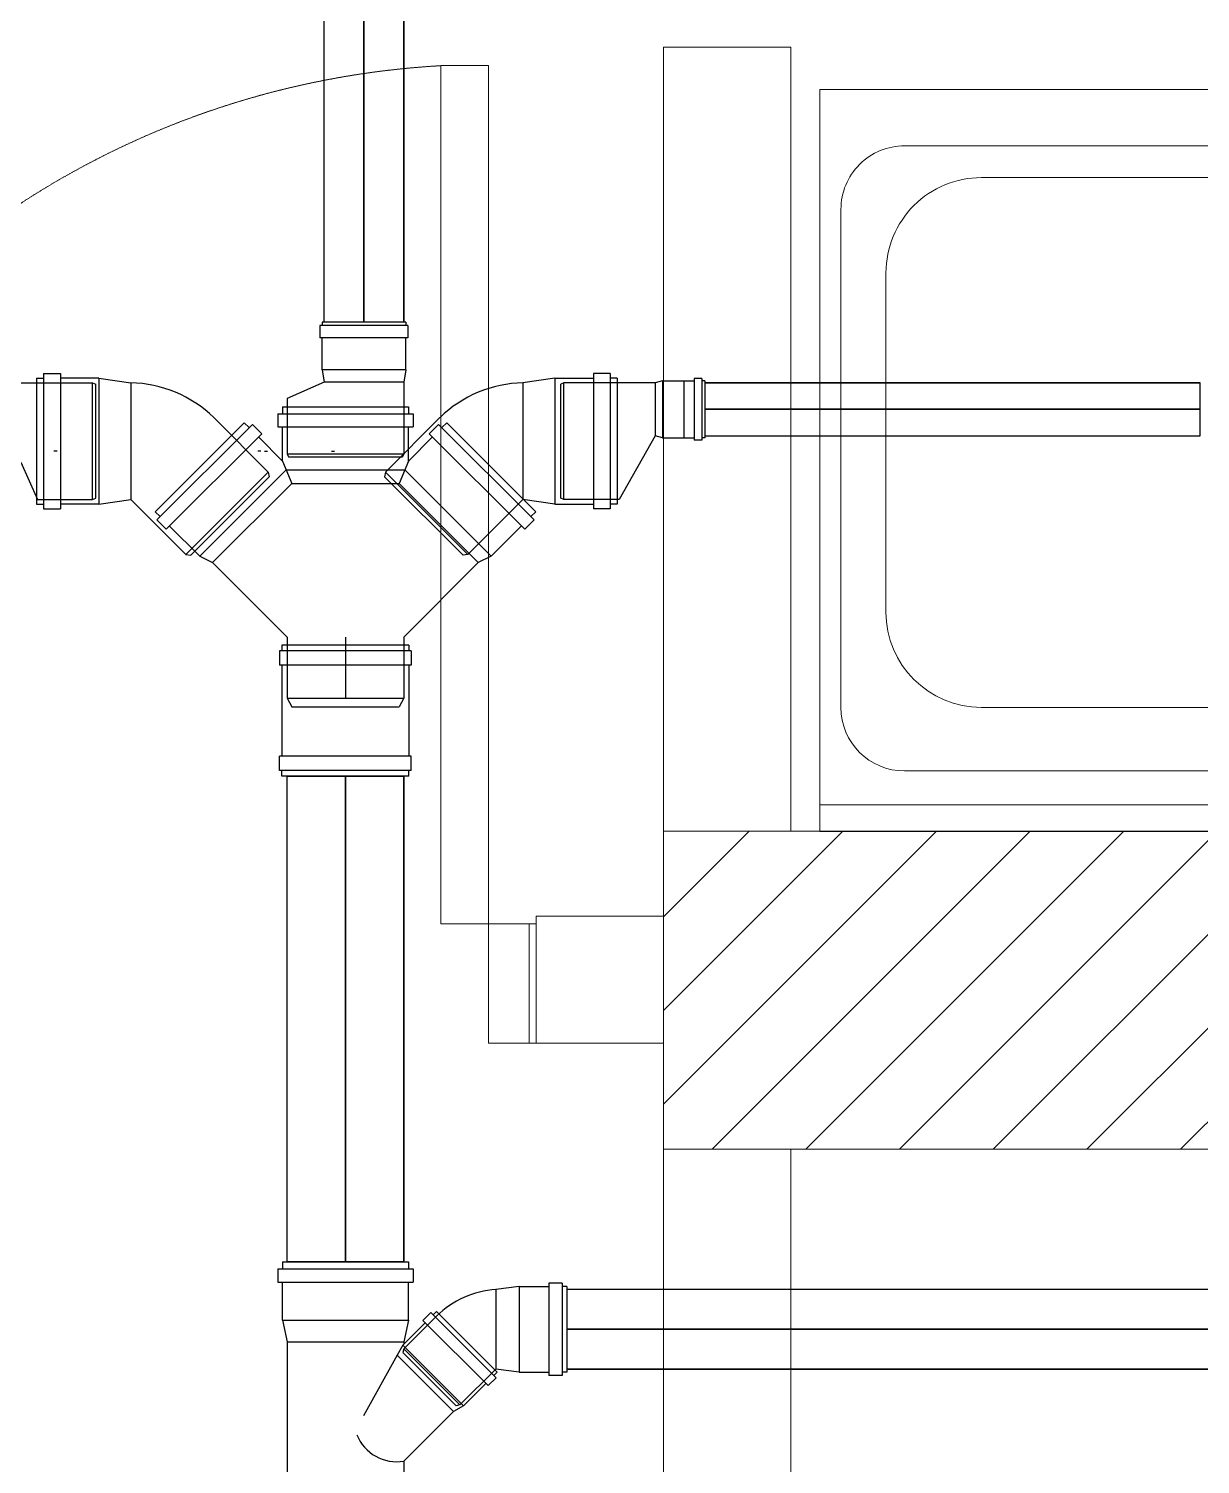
# Model space of a CAD drawing. Header units: metres. Extents: x 1587 to 89247, y -60 to 14723.
# Drawn here: x 47796 to 48901, y 9843 to 11198 of the extents above; entities that cross this region are included whole.
import ezdxf

# ---------------------------------------------------------------- set-up
doc = ezdxf.new("R2010")
doc.units = ezdxf.units.M
doc.header["$LTSCALE"] = 10
for name, pattern in [('DASHED', [19.05, 12.7, -6.35]), ('DASHED2', [9.525, 6.35, -3.175]), ('HIDDEN4', [0.09375, 0.0625, -0.03125])]:
    doc.linetypes.add(name, pattern=pattern)
doc.layers.get('0').update_dxf_attribs({"color": 253, "lineweight": 0})
doc.layers.add('Furniture', color=7, linetype='Continuous', lineweight=13)
for name, color, linetype in [('SN-PV', 11, 'Continuous'), ('SN-PV-110', 11, 'Continuous'), ('SN-PV-110-SingleLine', 3, 'Continuous'), ('SN-PV-25', 11, 'Continuous'), ('SN-PV-25-SingleLine', 3, 'Continuous'), ('SN-PV-40', 11, 'Continuous'), ('SN-PV-40-SingleLine', 3, 'Continuous'), ('SN-PV-50', 11, 'Continuous'), ('SN-PV-50-SingleLine', 3, 'Continuous'), ('SN-PV-75', 11, 'Continuous'), ('SN-PV-75-SingleLine', 3, 'Continuous')]:
    doc.layers.add(name, color=color, linetype=linetype)

# ---------------------------------------------------------------- blocks, each defined once
blk = doc.blocks.new('sink')
at = {"layer": 'Furniture'}
for p, q in [((1378.8169, 144.5269), (1377.0169, 144.5269)), ((1377.0169, 144.5269), (1377.0169, 143.8269)), ((1378.8169, 143.8269), (1378.8169, 144.5269)), ((1378.8169, 143.8269), (1378.8169, 144.5269)), ((1378.8169, 144.5019), (1377.0169, 144.5019)), ((1378.7369, 144.4699), (1377.0969, 144.4699)), ((1377.0369, 144.4099), (1377.0369, 143.9399)), ((1377.1694, 144.4099), (1377.7894, 144.4099)), ((1378.6644, 144.4099), (1378.0444, 144.4099)), ((1378.7969, 143.9399), (1378.7969, 144.4099)), ((1377.0794, 143.9999), (1377.0794, 144.3199)), ((1377.8794, 143.9999), (1377.8794, 144.3199)), ((1377.8794, 144.3199), (1377.8794, 143.9999)), ((1377.9544, 143.9999), (1377.9544, 144.3199)), ((1378.7544, 143.9999), (1378.7544, 144.3199)), ((1377.7894, 143.9099), (1377.1694, 143.9099)), ((1378.0444, 143.9099), (1378.6644, 143.9099)), ((1377.0969, 143.8799), (1378.7369, 143.8799)), ((1377.0169, 143.8269), (1378.8169, 143.8269))]:
    blk.add_line(p, q, dxfattribs=at)
at = {"layer": 'Furniture', "linetype": 'DASHED', "ltscale": 2}
blk.add_line((1378.8169, 144.5269), (1378.8169, 144.2269), dxfattribs=at)
at = {"layer": 'Furniture', "linetype": 'DASHED2'}
for p, q in [((1377.4296, 144.3198), (1377.7496, 144.3198)), ((1378.4041, 144.3198), (1378.0841, 144.3198)), ((1377.5166, 144.0509), (1377.7429, 144.2771)), ((1377.7895, 143.9562), (1377.7895, 144.2762)), ((1378.0442, 143.9562), (1378.0442, 144.2762)), ((1378.3171, 144.0509), (1378.0909, 144.2771))]:
    blk.add_line(p, q, dxfattribs=at)
at = {"layer": 'Furniture'}
for centre, radius in [((1377.9169, 144.4384), 0.02), ((1377.7894, 144.3199), 0.025), ((1378.0444, 144.3199), 0.025)]:
    blk.add_circle(centre, radius, dxfattribs=at)
for centre, radius, start, end in [((1377.0969, 144.4099), 0.06, 90, 180), ((1378.7369, 144.4099), 0.06, 0, 90), ((1377.1694, 144.3199), 0.09, 90, 180), ((1377.7894, 144.3199), 0.09, 0, 90), ((1378.0444, 144.3199), 0.09, 90, 180), ((1378.6644, 144.3199), 0.09, 0, 90), ((1377.1694, 143.9999), 0.09, 180, 270), ((1377.7894, 143.9999), 0.09, 270, 0), ((1378.0444, 143.9999), 0.09, 180, 270), ((1378.6644, 143.9999), 0.09, 270, 0), ((1377.0969, 143.9399), 0.06, 180, 270), ((1378.7369, 143.9399), 0.06, 270, 0)]:
    blk.add_arc(centre, radius, start, end, dxfattribs=at)

msp = doc.modelspace()

# ---------------------------------------------------------------- hatches: boundary and pattern name
at = {"transparency": 33554687}
h = msp.add_hatch(dxfattribs=at)
h.set_pattern_fill('ANSI31', color=256, scale=500)
h.set_pattern_definition([(45, (-1245644.885, -146475.15), (-44.1941738, 44.1941738), [])])
h.paths.add_polyline_path([(48394.3, 10440.3), (48394.3, 10140.3), (49194.3, 10140.3), (49194.3, 10440.3)])

# ---------------------------------------------------------------- linework, layer by layer
for p, q in [((48394.3, 10440.3), (48394.3, 11180.3)), ((48394.3, 11180.3), (48514.3, 11180.3)), ((48514.3, 11180.3), (48514.3, 10440.3)), ((48394.3, 10440.3), (48394.3, 10360.3)), ((49194.3, 10440.3), (48514.3, 10440.3)), ((48394.3, 10360.3), (48274.3, 10360.3)), ((48274.3, 10240.3), (48274.3, 10360.3)), ((48394.3, 10240.3), (48274.3, 10240.3)), ((48394.3, 10240.3), (48394.3, 8640.3)), ((48514.3, 9030.3), (48514.3, 10140.3)), ((48514.3, 10140.3), (49194.3, 10140.3))]:
    msp.add_line(p, q)
for points in [[(48267.5, 10352.8), (48184.3, 10352.8), (48184.3, 11162.8), (48229.3, 11162.8), (48229.3, 10240.3), (48267.5, 10240.3)], [(48267.5, 10352.8), (48267.5, 10240.3)]]:
    msp.add_lwpolyline(points)
for points in [[(48394.3, 10140.3), (48394.3, 10440.3), (49194.3, 10440.3), (49194.3, 10140.3)], [(48267.5, 10240.3), (48274.3, 10240.3), (48274.3, 10352.8), (48267.5, 10352.8)]]:
    msp.add_lwpolyline(points, close=True)
at = {"linetype": 'HIDDEN4'}
msp.add_arc((48230.7, 10352.8), 811.3, 93.2732, 180, dxfattribs=at)
at = {"layer": 'SN-PV'}
for p, q in [((48151.3, 10920.6), (48072.3, 10920.6)), ((48072.3, 10920.6), (48072.3, 10917.6)), ((48149.3, 10920.6), (48074.3, 10920.6)), ((48151.3, 10920.6), (48151.3, 10917.6)), ((48153.3, 10917.6), (48070.3, 10917.6)), ((48070.3, 10917.6), (48070.3, 10906.1)), ((48153.3, 10906.1), (48070.3, 10906.1)), ((48072.3, 10875.6), (48072.3, 10906.1)), ((48151.3, 10875.6), (48151.3, 10906.1)), ((48153.3, 10917.6), (48153.3, 10906.1)), ((47802.9, 10867.9), (47802.9, 10749.1)), ((47802.9, 10867.9), (47809.5, 10867.9)), ((47809.5, 10872.3), (47809.5, 10744.7)), ((47809.5, 10872.3), (47825.5, 10872.3)), ((47825.5, 10872.3), (47825.5, 10744.7)), ((47861.9, 10867.9), (47825.5, 10867.9)), ((47861.9, 10867.9), (47861.9, 10749.1)), ((47861.9, 10867.9), (47891.9, 10863.5)), ((48151.3, 10875.6), (48072.3, 10875.6)), ((48072.3, 10875.6), (48074.3, 10864.1)), ((48151.3, 10875.6), (48149.3, 10864.1)), ((48291.8, 10867.9), (48261.8, 10863.5)), ((48291.8, 10867.9), (48291.8, 10749.1)), ((48291.8, 10867.9), (48328.2, 10867.9)), ((48344.2, 10872.3), (48328.2, 10872.3)), ((48328.2, 10872.3), (48328.2, 10744.7)), ((48344.2, 10872.3), (48344.2, 10744.7)), ((48350.8, 10867.9), (48344.2, 10867.9)), ((48350.8, 10867.9), (48350.8, 10749.1)), ((48393.4, 10865.5), (48386.4, 10863.5)), ((48423.4, 10867.5), (48423.4, 10809.5)), ((48430.4, 10867.5), (48430.4, 10809.5)), ((47788.3, 10863.5), (47855.8, 10863.5)), ((47855.8, 10753.5), (47855.8, 10863.5)), ((47855.8, 10863.5), (47858.8, 10862.3)), ((47858.8, 10754.7), (47858.8, 10862.3)), ((47891.9, 10863.5), (47891.9, 10753.5)), ((48149.3, 10864.1), (48074.3, 10864.1)), ((48149.3, 10864.1), (48149.3, 10796.6)), ((48261.8, 10863.5), (48261.8, 10753.5)), ((48300.4, 10863.5), (48297.4, 10862.3)), ((48297.4, 10754.7), (48297.4, 10862.3)), ((48300.4, 10753.5), (48300.4, 10863.5)), ((48386.4, 10863.5), (48300.4, 10863.5)), ((48386.4, 10863.5), (48386.4, 10813.5)), ((48034.9, 10840.8), (48153.7, 10840.8)), ((48034.9, 10840.8), (48034.9, 10834.2)), ((48039.3, 10848.6), (48039.3, 10796.6)), ((48153.7, 10840.8), (48153.7, 10834.2)), ((47998.8, 10825.8), (47914.8, 10741.8)), ((48021.6, 10779.3), (47970.1, 10830.8)), ((47998.8, 10825.8), (48003.5, 10821.2)), ((48030.5, 10834.2), (48158.1, 10834.2)), ((48030.5, 10834.2), (48030.5, 10821.8)), ((48132.1, 10779.3), (48183.5, 10830.8)), ((48158.1, 10834.2), (48158.1, 10821.8)), ((48189.9, 10825.8), (48185.2, 10821.2)), ((48189.9, 10825.8), (48273.9, 10741.8)), ((48006.6, 10824.3), (47916.4, 10734.1)), ((48015.4, 10815.5), (47925.1, 10725.3)), ((48006.6, 10824.3), (48015.4, 10815.5)), ((48034.9, 10789.7), (48012.2, 10812.4)), ((48030.5, 10821.8), (48158.1, 10821.8)), ((48034.9, 10789.7), (48034.9, 10821.8)), ((48153.7, 10789.7), (48153.7, 10821.8)), ((48153.7, 10789.7), (48176.4, 10812.4)), ((48182.1, 10824.3), (48173.3, 10815.5)), ((48173.3, 10815.5), (48263.6, 10725.3)), ((48182.1, 10824.3), (48272.3, 10734.1)), ((48393.4, 10811.5), (48386.4, 10813.5)), ((48039.3, 10796.6), (48149.3, 10796.6)), ((48039.3, 10796.6), (48040.5, 10793.6)), ((48040.5, 10793.6), (48148.1, 10793.6)), ((48149.3, 10796.6), (48148.1, 10793.6)), ((47943.8, 10701.5), (48021.6, 10779.3)), ((47948.4, 10700.7), (48022.4, 10774.8)), ((48038.4, 10781.3), (47956.9, 10699.8)), ((48021.6, 10779.3), (48022.4, 10774.8)), ((48038.4, 10781.3), (48150.3, 10781.3)), ((48132.1, 10779.3), (48131.3, 10774.8)), ((48205.3, 10700.7), (48131.3, 10774.8)), ((48209.8, 10701.5), (48132.1, 10779.3)), ((48150.3, 10781.3), (48231.8, 10699.8)), ((48043.7, 10768.5), (47969, 10693.8)), ((48043.7, 10768.5), (48145, 10768.5)), ((48145, 10768.5), (48219.6, 10693.8)), ((47802.9, 10749.1), (47809.5, 10749.1)), ((47803.8, 10753.5), (47855.8, 10753.5)), ((47809.5, 10744.7), (47825.5, 10744.7)), ((47861.9, 10749.1), (47825.5, 10749.1)), ((47855.8, 10753.5), (47858.8, 10754.7)), ((47861.9, 10749.1), (47891.9, 10753.5)), ((47943.8, 10701.5), (47891.9, 10753.5)), ((48209.8, 10701.5), (48261.8, 10753.5)), ((48291.8, 10749.1), (48261.8, 10753.5)), ((48291.8, 10749.1), (48328.2, 10749.1)), ((48300.4, 10753.5), (48297.4, 10754.7)), ((48352.4, 10753.5), (48300.4, 10753.5)), ((48344.2, 10744.7), (48328.2, 10744.7)), ((48350.8, 10749.1), (48344.2, 10749.1)), ((47914.8, 10741.8), (47919.5, 10737.2)), ((47916.4, 10734.1), (47925.1, 10725.3)), ((48272.3, 10734.1), (48263.6, 10725.3)), ((48273.9, 10741.8), (48269.2, 10737.2)), ((47956.9, 10699.8), (47928.2, 10728.4)), ((48231.8, 10699.8), (48260.4, 10728.4)), ((47943.8, 10701.5), (47948.4, 10700.7)), ((47956.9, 10699.8), (47969, 10693.8)), ((48209.8, 10701.5), (48205.3, 10700.7)), ((48231.8, 10699.8), (48219.6, 10693.8)), ((48156.4, 10610.6), (48032.3, 10610.6)), ((48032.3, 10610.6), (48032.3, 10596.9)), ((48154.3, 10615.8), (48034.4, 10615.8)), ((48034.4, 10615.8), (48034.4, 10610.6)), ((48154.3, 10615.8), (48154.3, 10610.6)), ((48156.4, 10610.6), (48156.4, 10596.9)), ((48156.4, 10596.9), (48032.3, 10596.9)), ((48034.4, 10596.9), (48034.4, 10511.2)), ((48154.3, 10596.9), (48154.3, 10511.2)), ((48039.3, 10566), (48149.3, 10566)), ((48039.3, 10566), (48043.7, 10557.8)), ((48043.7, 10557.8), (48144.9, 10557.8)), ((48149.3, 10566), (48144.9, 10557.8)), ((48032.3, 10497.5), (48032.3, 10511.2)), ((48156.4, 10511.2), (48032.3, 10511.2)), ((48156.4, 10497.5), (48156.4, 10511.2)), ((48156.4, 10497.5), (48032.3, 10497.5)), ((48034.4, 10492.3), (48034.4, 10497.5)), ((48154.3, 10492.3), (48034.4, 10492.3)), ((48039.3, 10492.3), (48149.3, 10492.3)), ((48154.3, 10492.3), (48154.3, 10497.5)), ((48030.5, 10027.3), (48158.1, 10027.3)), ((48030.5, 10027.3), (48030.5, 10014.9)), ((48034.9, 10033.9), (48153.7, 10033.9)), ((48034.9, 10033.9), (48034.9, 10027.3)), ((48149.3, 10033.9), (48039.3, 10033.9)), ((48153.7, 10033.9), (48153.7, 10027.3)), ((48158.1, 10027.3), (48158.1, 10014.9)), ((48030.5, 10014.9), (48158.1, 10014.9)), ((48034.9, 9978.9), (48034.9, 10014.9)), ((48153.7, 9978.9), (48153.7, 10014.9)), ((48298.7, 10013.8), (48286.2, 10013.8)), ((48286.2, 10013.8), (48286.2, 9926.8)), ((48298.7, 10013.8), (48298.7, 9926.8)), ((48258.2, 10010.8), (48236.2, 10007.8)), ((48236.2, 10007.8), (48236.2, 9932.8)), ((48258.2, 10010.8), (48258.2, 9929.8)), ((48258.2, 10010.8), (48286.2, 10010.8)), ((48303.2, 10010.8), (48298.7, 10010.8)), ((48303.2, 10010.8), (48303.2, 9929.8)), ((48174.9, 9986.1), (48167.5, 9978.6)), ((48236.5, 9924.5), (48174.9, 9986.1)), ((48180.3, 9987.1), (48177.1, 9983.9)), ((48237.5, 9929.8), (48180.3, 9987.1)), ((48034.9, 9978.9), (48153.7, 9978.9)), ((48034.9, 9978.9), (48039.3, 9958.5)), ((48148.4, 9955.3), (48169.6, 9976.5)), ((48149.3, 9951.9), (48180.4, 9983)), ((48153.7, 9978.9), (48149.3, 9958.5)), ((48229, 9917.1), (48167.5, 9978.6)), ((48039.3, 9958.5), (48149.3, 9958.5)), ((48148.4, 9955.3), (48143.1, 9945.8)), ((48196.2, 9892.7), (48143.1, 9945.8)), ((48205.7, 9898), (48148.4, 9955.3)), ((48149.3, 9951.9), (48148.4, 9948.5)), ((48198.9, 9898), (48148.4, 9948.5)), ((48202.3, 9898.9), (48149.3, 9951.9)), ((48202.3, 9898.9), (48236.2, 9932.8)), ((48258.2, 9929.8), (48236.2, 9932.8)), ((48205.7, 9898), (48226.9, 9919.2)), ((48236.5, 9924.5), (48229, 9917.1)), ((48237.5, 9929.8), (48234.3, 9926.7)), ((48258.2, 9929.8), (48286.2, 9929.8)), ((48298.7, 9926.8), (48286.2, 9926.8)), ((48303.2, 9929.8), (48298.7, 9929.8)), ((48205.7, 9898), (48196.2, 9892.7)), ((48202.3, 9898.9), (48198.9, 9898))]:
    msp.add_line(p, q, dxfattribs=at)
at = {"layer": 'SN-PV', "linetype": 'Continuous'}
for p, q in [((48074.3, 10864.1), (48039.3, 10848.6)), ((48386.4, 10813.5), (48352.4, 10753.5)), ((47788.3, 10788.5), (47803.8, 10753.5)), ((48034.9, 10789.7), (48043.7, 10768.5)), ((48153.7, 10789.7), (48145, 10768.5)), ((47969, 10693.8), (48039.3, 10623.5)), ((48219.6, 10693.8), (48149.3, 10623.5)), ((48039.3, 9958.5), (48039.3, 9790.6)), ((48149.3, 9958.5), (48149.3, 9956.2)), ((48143.1, 9945.8), (48111.3, 9888.5)), ((48196.2, 9892.7), (48149.3, 9845.9)), ((48149.3, 9845.9), (48149.3, 9790.6))]:
    msp.add_line(p, q, dxfattribs=at)
at = {"layer": 'SN-PV', "extrusion": (0, 0, -1)}
for p, q in [((48433.4, 10863.5), (48433.4, 10813.5)), ((48900.6, 10813.5), (48900.6, 10863.5)), ((48303.2, 10007.8), (48303.2, 9932.8))]:
    msp.add_line(p, q, dxfattribs=at)
at = {"layer": 'SN-PV'}
for centre, radius, start, end in [((47889.3, 10747.2), 116.3, 45.9588, 88.7063), ((48264.4, 10747.2), 116.3, 91.2937, 134.0412), ((48241.9, 9919.7), 88.2, 93.6721, 134.176)]:
    msp.add_arc(centre, radius, start, end, dxfattribs=at)
at = {"layer": 'SN-PV', "linetype": 'Continuous'}
msp.add_arc((48142.6, 9885.6), 40.3, 201.6827, 279.6759, dxfattribs=at)
at = {"layer": 'SN-PV-110', "linetype": 'Continuous'}
for p, q in [((48039.3, 10623.5), (48039.3, 10566)), ((48149.3, 10623.5), (48149.3, 10566))]:
    msp.add_line(p, q, dxfattribs=at)
at = {"layer": 'SN-PV-110'}
for p, q in [((48039.3, 10033.9), (48039.3, 10492.3)), ((48039.3, 10033.9), (48039.3, 10492.3)), ((48149.3, 10492.3), (48149.3, 10033.9)), ((48149.3, 10033.9), (48149.3, 10492.3))]:
    msp.add_line(p, q, dxfattribs=at)
at = {"layer": 'SN-PV-110-SingleLine'}
for p, q in [((48094.3, 10623.5), (48094.3, 10566)), ((48094.3, 10033.9), (48094.3, 10492.3)), ((48094.3, 10492.3), (48094.3, 10033.9))]:
    msp.add_line(p, q, dxfattribs=at)
at = {"layer": 'SN-PV-25'}
for p, q in [((48393.4, 10865.5), (48423.4, 10865.5)), ((48430.4, 10867.5), (48423.4, 10867.5)), ((48433.4, 10865.5), (48430.4, 10865.5)), ((48393.4, 10811.5), (48423.4, 10811.5)), ((48433.4, 10811.5), (48430.4, 10811.5)), ((48430.4, 10809.5), (48423.4, 10809.5))]:
    msp.add_line(p, q, dxfattribs=at)
at = {"layer": 'SN-PV-25-SingleLine'}
for p, q in [((47822.4, 10799), (47819.4, 10799)), ((48014.7, 10799), (48011.7, 10799)), ((48017.9, 10799), (48020.9, 10799)), ((48081.1, 10799), (48084.1, 10799))]:
    msp.add_line(p, q, dxfattribs=at)
at = {"layer": 'SN-PV-40'}
for p, q in [((48393.4, 10865.5), (48393.4, 10811.5)), ((48433.4, 10865.5), (48433.4, 10811.5))]:
    msp.add_line(p, q, dxfattribs=at)
at = {"layer": 'SN-PV-40-SingleLine'}
msp.add_line((48413.4, 10865.5), (48413.4, 10811.5), dxfattribs=at)
at = {"layer": 'SN-PV-50', "extrusion": (0, 0, -1)}
for p, q in [((48900.6, 10863.5), (48433.4, 10863.5)), ((48433.4, 10813.5), (48900.6, 10813.5))]:
    msp.add_line(p, q, dxfattribs=at)
at = {"layer": 'SN-PV-50'}
for p, q in [((48433.4, 10863.5), (48900.6, 10863.5)), ((48433.4, 10813.5), (48900.6, 10813.5))]:
    msp.add_line(p, q, dxfattribs=at)
at = {"layer": 'SN-PV-50-SingleLine'}
for p, q in [((48433.4, 10838.5), (48900.6, 10838.5)), ((48900.6, 10838.5), (48433.4, 10838.5))]:
    msp.add_line(p, q, dxfattribs=at)
at = {"layer": 'SN-PV-75'}
for p, q in [((48074.3, 10920.6), (48074.3, 11322.9)), ((48074.3, 10920.6), (48074.3, 11322.9)), ((48149.3, 11322.9), (48149.3, 10920.6)), ((48149.3, 10920.6), (48149.3, 11322.9)), ((49527.6, 10007.8), (48303.2, 10007.8)), ((49527.6, 9932.8), (48303.2, 9932.8))]:
    msp.add_line(p, q, dxfattribs=at)
at = {"layer": 'SN-PV-75', "extrusion": (0, 0, -1)}
for p, q in [((49527.6, 10007.8), (48303.2, 10007.8)), ((48303.2, 9932.8), (49527.6, 9932.8))]:
    msp.add_line(p, q, dxfattribs=at)
at = {"layer": 'SN-PV-75-SingleLine'}
for p, q in [((48111.8, 10920.6), (48111.8, 11322.9)), ((48111.8, 11322.9), (48111.8, 10920.6)), ((49527.6, 9970.3), (48303.2, 9970.3)), ((48303.2, 9970.3), (49527.6, 9970.3))]:
    msp.add_line(p, q, dxfattribs=at)

# ---------------------------------------------------------------- block references
at = {"layer": 'Furniture', "lineweight": 9, "xscale": 1000, "yscale": 1000, "zscale": 1000, "rotation": 180}
msp.add_blockref('sink', (1427358.6, 154967.1), dxfattribs=at)

doc.saveas('drawing.dxf')
